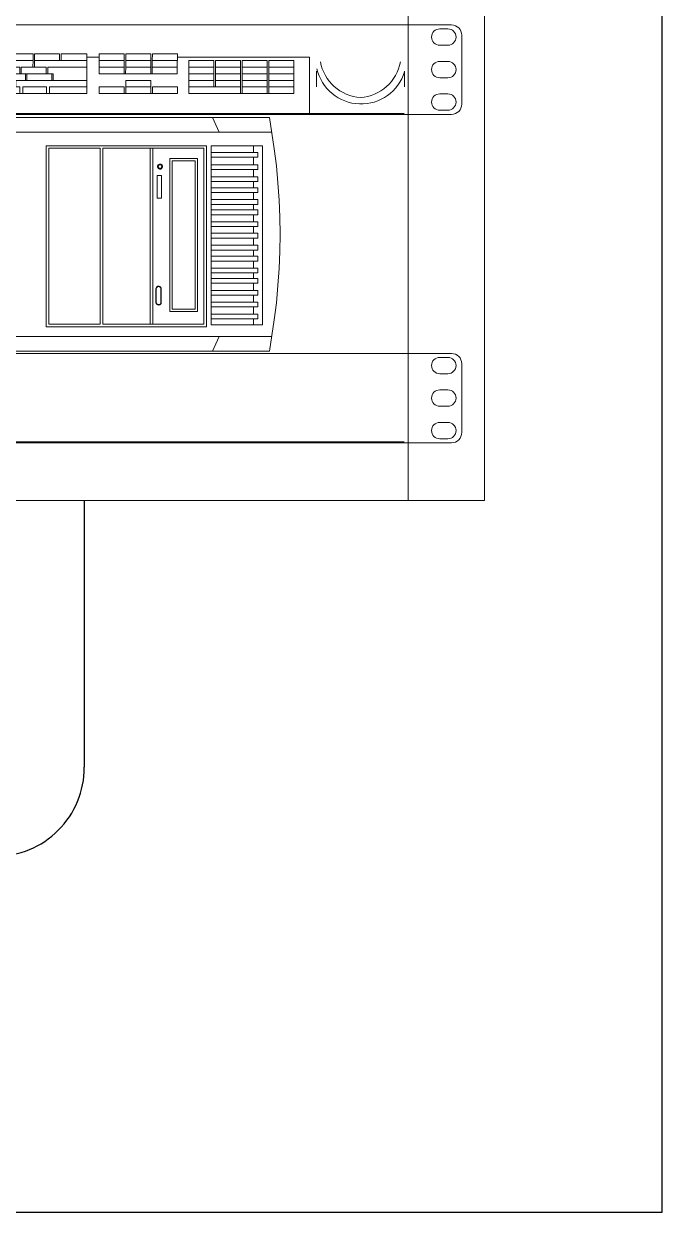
# Model space of a CAD drawing. Header units: millimetres. Extents: x 1256 to 2931, y 3298 to 3694.
# Drawn here: x 1563.4 to 1599.3, y 3406.2 to 3473 of the extents above; entities that cross this region are included whole.
import ezdxf

# ---------------------------------------------------------------- set-up
doc = ezdxf.new("R2010")
doc.units = ezdxf.units.MM
doc.layers.get('0').update_dxf_attribs({"color": 250, "lineweight": 5})
for name, color, linetype, lineweight in [('(C)1U - Gestion Cable', 250, 'Continuous', 5), ('Canales', 250, 'Continuous', 25), ('Pantalla Rack', 250, 'Continuous', 5), ('Rack 1 - 2', 250, 'Continuous', 5), ('Servers', 250, 'Continuous', 5)]:
    doc.layers.add(name, color=color, linetype=linetype, lineweight=lineweight)

# ---------------------------------------------------------------- blocks, each defined once
blk = doc.blocks.new('TECLADO FRONTAL')
at = {"color": 250}
for p, q in [((-0.2284326756355313, 0.04500000000291493), (-0.2284326756355313, 0.01499999999998636)), ((-0.210134404316932, 0.0450000000031423), (-0.2284326756355313, 0.0450000000031423)), ((-0.2101490809802726, 0.0450000000031423), (-0.2101701780318308, 0.03500000000155978)), ((-0.210134404316932, 0.0450000000031423), (-0.2101449528397552, 0.04000000000257842)), ((-0.1887901024704206, 0.04000000000212367), (-0.1887795539480521, 0.04500000000268756)), ((-0.1698622299261388, 0.04500000000336968), (-0.1887795539475974, 0.0450000000031423)), ((-0.1698622299261388, 0.04500000000291493), (-0.1698727784485072, 0.04000000000235104)), ((-0.1686540153093574, 0.04000000000257842), (-0.1686434667865342, 0.04500000000268756)), ((-0.1497261426800378, 0.0450000000031423), (-0.1686434667865342, 0.0450000000031423)), ((-0.1497261426795831, 0.0450000000031423), (-0.1497366912001326, 0.04000000000212367)), ((-0.1485179281169167, 0.04000000000235104), (-0.1485073795940934, 0.04500000000268756)), ((-0.1295900555944627, 0.04500000000336968), (-0.1485073795940934, 0.0450000000031423)), ((-0.1295900555944627, 0.0450000000031423), (-0.1296006041181954, 0.04000000000257842)), ((-0.1283818410749973, 0.04000000000235104), (-0.1283712925476266, 0.04500000000291493)), ((-0.1094539682492268, 0.04500000000291493), (-0.1283712925476266, 0.04500000000336968)), ((-0.1094539682492268, 0.0450000000031423), (-0.1094645167679573, 0.04000000000235104)), ((-0.09764781304488679, 0.04000000000257842), (-0.0976372645243373, 0.04500000000291493)), ((-0.07871994050424291, 0.0450000000031423), (-0.09763726452388255, 0.04500000000291493)), ((-0.07871994050424291, 0.04500000000291493), (-0.0787304890247924, 0.04000000000235104)), ((-0.07751172599751044, 0.04000000000235104), (-0.07750117747286822, 0.04500000000291493)), ((-0.05858385345732131, 0.04500000000336968), (-0.07750117747286822, 0.0450000000031423)), ((-0.05858385345777606, 0.04500000000291493), (-0.05859440198287302, 0.04000000000257842)), ((-0.05737563874140506, 0.04000000000235104), (-0.05736509021903657, 0.04500000000291493)), ((-0.01831167901968911, 0.0450000000031423), (-0.05736509021858183, 0.0450000000031423)), ((-0.03844776613436807, 0.04500000000291493), (-0.03845831465491756, 0.04000000000257842)), ((-0.0372395515412336, 0.04000000000212367), (-0.03722900301841037, 0.04500000000336968)), ((-0.01831167902014386, 0.04500000000291493), (-0.01832222754342183, 0.04000000000212367)), ((-0.007565317874423272, 0.04000000000257842), (-0.007554769349781054, 0.0450000000031423)), ((0.01136255480128057, 0.04500000000268756), (-0.007554769349781054, 0.04500000000268756)), ((0.01136255480082582, 0.0450000000031423), (0.01135200628027633, 0.04000000000235104)), ((0.01257076929300638, 0.04000000000212367), (0.01258131781810334, 0.04500000000268756)), ((0.03149864192369023, 0.04500000000223281), (0.01258131781855809, 0.04500000000291493)), ((0.03149864192369023, 0.04500000000291493), (0.03148809340132175, 0.04000000000257842)), ((0.03270685654229055, 0.04000000000235104), (0.03271740506602328, 0.04500000000291493)), ((0.05163472909293887, 0.04500000000200544), (0.03271740506602328, 0.04500000000223281)), ((0.05163472909293887, 0.04500000000268756), (0.05162418057011564, 0.04000000000257842)), ((0.05284294368561859, 0.04000000000257842), (0.05285349221026081, 0.04500000000291493)), ((0.07226178219048052, 0.04500000000223281), (0.05285349221026081, 0.04500000000223281)), ((0.07226178219048052, 0.04500000000223281), (0.07226178218775203, 0.01499999999998636)), ((0.08154163390167923, 0.04500000000223281), (0.08154163390031499, 0.03000000000076852)), ((0.1003852559540519, 0.04500000000223281), (0.08154163390167923, 0.04500000000223281)), ((0.1003852559540519, 0.04500000000291493), (0.1003747074307739, 0.04000000000257842)), ((0.1015934707018005, 0.04000000000212367), (0.10160401922235, 0.0450000000031423)), ((0.1205213431610446, 0.04500000000223281), (0.10160401922235, 0.04500000000200544)), ((0.1205213431610446, 0.04500000000268756), (0.1205107946382213, 0.04000000000257842)), ((0.1217295577928326, 0.04000000000235104), (0.1217401063156558, 0.04500000000291493)), ((0.1406574303516663, 0.04500000000246018), (0.121740106315201, 0.04500000000223281)), ((0.1406574303521211, 0.04500000000291493), (0.1406468818292979, 0.04000000000235104)), ((-0.2405472863799787, 0.04250000000263299), (-0.2405472863799787, -1.13686837721616e-13)), ((-0.2405472863799787, 0.0424999999955844), (-0.2284326756355313, 0.04249999999626652)), ((-0.2101449528397552, 0.04000000000235104), (-0.2284326756355313, 0.04000000000257842)), ((-0.2101543552432759, 0.04249999999626652), (-0.1887848282092364, 0.0424999999964939)), ((-0.2089514147285172, 0.03500000000155978), (-0.2089408662079677, 0.04000000000257842)), ((-0.1900235421733214, 0.04000000000257842), (-0.2089408662079677, 0.04000000000235104)), ((-0.1900235421733214, 0.04000000000257842), (-0.1900340906925067, 0.03500000000155978)), ((-0.1888153276624962, 0.03500000000155978), (-0.1888047791373992, 0.04000000000235104)), ((-0.1698727784485072, 0.04000000000257842), (-0.1888047791373992, 0.04000000000257842)), ((-0.1698874551377685, 0.04000000000235104), (-0.1698980036628654, 0.03500000000155978)), ((-0.168679240411393, 0.03500000000155978), (-0.1686686918885698, 0.04000000000257842)), ((-0.1497366912005873, 0.04000000000212367), (-0.1686686918885698, 0.04000000000257842)), ((-0.1497513679453277, 0.04000000000257842), (-0.1497619164708794, 0.03500000000155978)), ((-0.1485431532239545, 0.03500000000155978), (-0.148532604701586, 0.04000000000235104)), ((-0.1296006041181954, 0.04000000000235104), (-0.148532604701586, 0.04000000000257842)), ((-0.1296152806914961, 0.04000000000235104), (-0.1296258292143193, 0.03500000000155978)), ((-0.128407065980582, 0.03500000000155978), (-0.1283965174604873, 0.04000000000235104)), ((-0.1094645167679573, 0.04000000000280579), (-0.1283965174604873, 0.04000000000235104)), ((-0.1094791935659032, 0.04000000000235104), (-0.1094897420910002, 0.03500000000155978)), ((-0.1094592425085921, 0.04249999999899501), (-0.09764253878461204, 0.04249999999944976)), ((-0.1082709788727243, 0.03500000000178716), (-0.1082604303489916, 0.04000000000257842)), ((-0.08934310631480002, 0.04000000000257842), (-0.1082604303489916, 0.04000000000280579)), ((-0.08934310631525477, 0.04000000000257842), (-0.08935365483762325, 0.03500000000155978)), ((-0.08813489160525023, 0.03500000000155978), (-0.08812434308515549, 0.04000000000212367)), ((-0.06920701921148975, 0.04000000000280579), (-0.08812434308515549, 0.04000000000303316)), ((-0.06920701921148975, 0.04000000000257842), (-0.06921756773795096, 0.03500000000133241)), ((-0.06799880447238138, 0.03500000000155978), (-0.0679882559500129, 0.04000000000212367)), ((-0.04907093194537993, 0.04000000000257842), (-0.06798825595046765, 0.04000000000280579)), ((-0.04907093194537993, 0.04000000000212367), (-0.04908148046820315, 0.03500000000178716)), ((-0.04786271734269576, 0.03500000000155978), (-0.04785216881850829, 0.04000000000235104)), ((-0.02893484469700525, 0.04000000000303316), (-0.04785216881896304, 0.04000000000280579)), ((-0.02893484469745999, 0.04000000000212367), (-0.02894539321800949, 0.03500000000155978)), ((-0.02772663017253763, 0.03500000000155978), (-0.02771608164744066, 0.04000000000257842)), ((-0.008798757572776594, 0.04000000000280579), (-0.02771608164744066, 0.04000000000280579)), ((-0.0183169532813281, 0.04250000000149612), (-0.007560043611874789, 0.04250000000172349)), ((-0.008798757572776594, 0.04000000000257842), (-0.00880930609605457, 0.03500000000155978)), ((-0.007590542996013028, 0.03500000000178716), (-0.007579994470916063, 0.04000000000235104)), ((0.01135200628027633, 0.04000000000303316), (-0.007579994470916063, 0.04000000000303316)), ((0.01133732956873246, 0.04000000000235104), (0.01132678104409024, 0.03500000000155978)), ((0.01254554425827337, 0.03500000000155978), (0.01255609278109659, 0.04000000000235104)), ((0.0314880934017765, 0.04000000000303316), (0.01255609278109659, 0.04000000000303316)), ((0.03147341686167238, 0.04000000000212367), (0.03146286834157763, 0.03500000000133241)), ((0.03268163137795455, 0.03500000000155978), (0.03269217990305151, 0.04000000000257842)), ((0.07226178219048052, 0.04000000000257842), (0.03269217990350626, 0.04000000000326054)), ((0.07226178219048052, 0.04250000000354248), (0.08154163390167923, 0.04250000000354248)), ((0.1003747074312287, 0.04000000000257842), (0.08154163390122449, 0.04000000000257842)), ((0.1003600307833494, 0.04000000000257842), (0.100349482257343, 0.03500000000155978)), ((0.1015682455715705, 0.03500000000155978), (0.1015787940916653, 0.04000000000257842)), ((0.1205107946377666, 0.04000000000257842), (0.10157879409212, 0.04000000000257842)), ((0.1204961180208102, 0.04000000000235104), (0.1204855694975322, 0.03500000000155978)), ((0.1217043326157636, 0.03500000000155978), (0.1217148811417701, 0.04000000000212367)), ((0.1406322052268933, 0.04000000000280579), (0.1217148811413153, 0.04000000000257842)), ((0.1406322052273481, 0.04000000000235104), (0.1406216567045249, 0.03500000000155978)), ((0.1406521560909368, 0.04250000000354248), (0.2405472863799787, 0.04250000000263299)), ((0.1493759760548983, 0.04000000000303316), (0.1493759760548983, 0.01499999999998636)), ((0.1683299031972183, 0.04000000000257842), (0.149375976055353, 0.04000000000257842)), ((0.1683299031972183, 0.04000000000280579), (0.1682877091091086, 0.02000000000032287)), ((0.1695064722787265, 0.02000000000055024), (0.1695486663682004, 0.04000000000303316)), ((0.1884251545641291, 0.04000000000257842), (0.1695486663682004, 0.04000000000257842)), ((0.1884251545641291, 0.04000000000280579), (0.1884251545636744, 0.01499999999998636)), ((0.1896439123095206, 0.04000000000303316), (0.1896439123095206, 0.01499999999998636)), ((0.208561152127686, 0.04000000000235104), (0.1896439123095206, 0.04000000000257842)), ((0.208561152127686, 0.04000000000257842), (0.2085611521254123, 0.01499999999998636)), ((0.2097808856594838, 0.04000000000257842), (0.2097808856594838, 0.01499999999998636)), ((0.2287170676752339, 0.04000000000235104), (0.2097808856594838, 0.04000000000235104)), ((0.228695970626859, 0.04000000000235104), (0.228695970626859, 0.01499999999998636)), ((0.2405472863804334, 0.04250000000240561), (0.2405472863804334, -1.13686837721616e-13)), ((-0.2001021343669436, 0.03500000000155978), (-0.2284326756355313, 0.03500000000155978)), ((-0.1957304542913789, 0.03000000000054115), (-0.2284326756355313, 0.03000000000076852)), ((-0.2001021343669436, 0.03500000000133241), (-0.2001126828893121, 0.03000000000076852)), ((-0.1988939197196942, 0.03000000000076852), (-0.1988833711968709, 0.03500000000155978)), ((-0.1799660472449887, 0.03500000000133241), (-0.1988833711964162, 0.03500000000155978)), ((-0.1957304542909242, 0.03000000000054115), (-0.1957410028132927, 0.02499999999997726)), ((-0.1945222396350346, 0.02500000000020464), (-0.1945116911131208, 0.03000000000031378)), ((-0.1755943670980287, 0.03000000000076852), (-0.1945116911131208, 0.0300000000009959)), ((-0.1799660472445339, 0.03500000000133241), (-0.1799765957705404, 0.03000000000076852)), ((-0.1787578325763661, 0.03000000000076852), (-0.1787472840512692, 0.03500000000133241)), ((-0.1598299600166229, 0.03500000000110504), (-0.1787472840508144, 0.03500000000133241)), ((-0.1755943670980287, 0.03000000000054115), (-0.1756049156208519, 0.02500000000020464)), ((-0.1743861524139447, 0.02500000000020464), (-0.1743756038933952, 0.03000000000031378)), ((-0.1554582799647051, 0.03000000000076852), (-0.1743756038933952, 0.0300000000009959)), ((-0.1598299600161681, 0.03500000000178716), (-0.1598405085399008, 0.03000000000076852)), ((-0.1586217453393601, 0.03000000000076852), (-0.1586111968169917, 0.03500000000178716)), ((-0.1396938729255908, 0.03500000000133241), (-0.1586111968174464, 0.03500000000110504)), ((-0.1554582799647051, 0.03000000000054115), (-0.1554688284893473, 0.02500000000020464)), ((-0.154250065221504, 0.02500000000020464), (-0.1542395167009545, 0.03000000000076852)), ((-0.1353221928036419, 0.03000000000076852), (-0.1542395167009545, 0.03000000000076852)), ((-0.139693872925136, 0.03500000000155978), (-0.1397044214529615, 0.03000000000076852)), ((-0.1384856580996257, 0.03000000000076852), (-0.1384751095790762, 0.03500000000155978)), ((-0.119557785684492, 0.03500000000087766), (-0.1384751095790762, 0.03500000000133241)), ((-0.1353221928036419, 0.03000000000054115), (-0.1353327413296483, 0.02500000000020464)), ((-0.1341139781304719, 0.02500000000020464), (-0.1341034296067392, 0.03000000000031378)), ((-0.1151861056089274, 0.0300000000000864), (-0.1341034296071939, 0.03000000000054115)), ((-0.119557785684492, 0.03500000000155978), (-0.119568334209589, 0.03000000000076852)), ((-0.118349571025874, 0.03000000000054115), (-0.118339022500777, 0.03500000000155978)), ((-0.07928561125959277, 0.03500000000133241), (-0.118339022500777, 0.03500000000110504)), ((-0.1151861056084726, 0.03000000000076852), (-0.1151966541344791, 0.02500000000020464)), ((-0.1139778908489006, 0.02500000000020464), (-0.1139673423283512, 0.03000000000054115)), ((-0.07491393123405032, 0.03000000000031378), (-0.1139673423283512, 0.03000000000054115)), ((-0.09942169843702686, 0.03500000000155978), (-0.09943224696030484, 0.03000000000076852)), ((-0.09821348379387018, 0.03000000000054115), (-0.0982029352715017, 0.03500000000155978)), ((-0.09505001837555938, 0.03000000000054115), (-0.09506056689974685, 0.02500000000020464)), ((-0.09384180366055261, 0.02500000000020464), (-0.09383125514045787, 0.03000000000076852)), ((-0.07928561125959277, 0.03500000000155978), (-0.079296159782416, 0.03000000000076852)), ((-0.07807739655140722, 0.03000000000054115), (-0.07806684803085773, 0.03500000000155978)), ((-0.05914952412808816, 0.03500000000133241), (-0.07806684803131247, 0.03500000000133241)), ((-0.07491393123359558, 0.03000000000054115), (-0.07492447975869254, 0.02500000000020464)), ((-0.07370571659771485, 0.02499999999997726), (-0.07369516807216314, 0.03000000000076852)), ((-0.05477784404115482, 0.03000000000054115), (-0.07369516807216314, 0.03000000000076852)), ((-0.05914952412808816, 0.03500000000155978), (-0.05916007265363987, 0.03000000000076852)), ((-0.05794130941580988, 0.03000000000054115), (-0.05793076089298665, 0.03500000000155978)), ((-0.03901343686925429, 0.03500000000133241), (-0.05793076089253191, 0.03500000000133241)), ((-0.05477784404115482, 0.03000000000076852), (-0.05478839256625179, 0.02500000000020464)), ((-0.05356962940209087, 0.02499999999997726), (-0.05355908087608441, 0.03000000000054115)), ((-0.03464175679505388, 0.0300000000000864), (-0.05355908087608441, 0.03000000000054115)), ((-0.03901343686879954, 0.03500000000155978), (-0.03902398539116803, 0.03000000000054115)), ((-0.03780522226975336, 0.03000000000054115), (-0.03779467374556589, 0.03500000000178716)), ((-0.01887734969272969, 0.03500000000133241), (-0.03779467374556589, 0.03500000000110504)), ((-0.03464175679459913, 0.03000000000076852), (-0.03465230531696761, 0.02500000000020464)), ((-0.03343354216690386, 0.02500000000020464), (-0.03342299364362589, 0.03000000000076852)), ((-0.01450566963035271, 0.02999999999963165), (-0.03342299364408063, 0.0300000000000864)), ((-0.01887734969272969, 0.03500000000155978), (-0.01888789821555292, 0.03000000000054115)), ((-0.01766913499045586, 0.03000000000054115), (-0.01765858646990637, 0.03500000000178716)), ((0.001258737501075302, 0.03500000000087766), (-0.01765858646990637, 0.03500000000065029)), ((-0.01450566962989797, 0.03000000000054115), (-0.01451621815317594, 0.02500000000020464)), ((-0.01329745497992008, 0.02500000000020464), (-0.01328690645709685, 0.03000000000054115)), ((0.04561212707790219, 0.03000000000054115), (-0.01328690645755159, 0.02999999999963165)), ((0.001258737501530049, 0.03500000000133241), (0.001248188979161569, 0.03000000000054115)), ((0.002466952138775014, 0.03000000000054115), (0.002477500661143495, 0.03500000000133241)), ((0.02139482462303022, 0.03500000000087766), (0.002477500660688747, 0.03500000000087766)), ((0.005630417613474492, 0.03000000000054115), (0.005619869092925001, 0.02499999999997726)), ((0.00683863215567726, 0.02500000000020464), (0.006849180681228972, 0.03000000000054115)), ((0.02139482462303022, 0.03500000000155978), (0.02138427609747851, 0.03000000000054115)), ((0.02260303921980267, 0.03000000000076852), (0.02261358774671862, 0.03500000000155978)), ((0.04153091186685742, 0.03500000000110504), (0.02261358774626387, 0.03500000000065029)), ((0.02576650470859931, 0.03000000000031378), (0.0257559561839571, 0.02499999999997726)), ((0.02683785543581507, 0.03000000000054115), (0.0268273069125371, 0.02500000000020464)), ((0.04153091186685742, 0.03500000000155978), (0.04152036334403419, 0.03000000000076852)), ((0.0426022626077156, 0.03500000000155978), (0.04259171408762086, 0.03000000000076852)), ((0.07226178219002577, 0.03500000000155978), (0.0426022626077156, 0.03500000000110504)), ((0.04561212707790219, 0.03000000000054115), (0.04560157855325997, 0.02500000000043201)), ((0.04561212707790219, 0.03000000000054115), (0.04671901199367312, 0.03000000000076852)), ((0.04671901199367312, 0.03000000000031378), (0.04671041802180298, 0.02500000000088676)), ((0.100349482257343, 0.03500000000133241), (0.08154163390076974, 0.03500000000155978)), ((0.1406111081862491, 0.0300000000009959), (0.08154163390031499, 0.03000000000076852)), ((0.1003494823410165, 0.03500000000178716), (0.1003389338181933, 0.03000000000076852)), ((0.1015576969909944, 0.03000000000054115), (0.1015682455133629, 0.03500000000155978)), ((0.1204855694975322, 0.03500000000155978), (0.1015682455720253, 0.03500000000133241)), ((0.1204855695052629, 0.03500000000155978), (0.1204750209819849, 0.03000000000054115)), ((0.1216937840556511, 0.03000000000076852), (0.1217043325834766, 0.03500000000155978)), ((0.1406216567090723, 0.03500000000155978), (0.1217043326153089, 0.03500000000133241)), ((0.1406216567086176, 0.03500000000155978), (0.1406111081862491, 0.03000000000076852)), ((0.1683193546753046, 0.03500000000133241), (0.149375976055353, 0.03500000000133241)), ((0.1683088061529361, 0.03000000000054115), (0.1493759760548983, 0.03000000000076852)), ((0.1884251545636744, 0.0300000000009959), (0.1695275693230087, 0.03000000000054115)), ((0.1884251545641291, 0.03500000000155978), (0.1695381178458319, 0.03500000000133241)), ((0.2085611521272313, 0.03500000000155978), (0.1896439123095206, 0.03500000000155978)), ((0.2085611521267765, 0.03000000000076852), (0.1896439123095206, 0.03000000000076852)), ((0.2287170676752339, 0.03500000000155978), (0.2097808856594838, 0.03500000000155978)), ((0.2287170676752339, 0.03000000000076852), (0.2097808856594838, 0.03000000000076852)), ((-0.228446198163283, 0.0200000000000955), (-0.1999824921738309, 0.02000000000032287)), ((-0.2284356496404598, 0.02500000000043201), (-0.184083268121185, 0.02500000000043201)), ((-0.184083268121185, 0.02500000000043201), (-0.2284356496918463, 0.02500000000020464)), ((-0.2284326756355313, 0.02000000000032287), (-0.1999824921738309, 0.02000000000032287)), ((-0.1999824921738309, 0.02000000000032287), (-0.1999824921738309, 0.01499999999998636)), ((-0.1977914934830096, 0.0200000000000955), (-0.179775074609779, 0.0200000000000955)), ((-0.1977914934830096, 0.0200000000000955), (-0.1977914934825549, 0.01499999999998636)), ((-0.1977914934830096, 0.02000000000055024), (-0.179775074609779, 0.02000000000055024)), ((-0.184083268121185, 0.02500000000043201), (-0.1840938166435535, 0.02000000000055024)), ((-0.1828750535230483, 0.02000000000032287), (-0.1828645049984061, 0.02500000000043201)), ((-0.1828645049984061, 0.02500000000065938), (-0.1639471809191946, 0.02500000000065938)), ((-0.1639471809191946, 0.02500000000043201), (-0.1828645049984061, 0.02500000000043201)), ((-0.179775074609779, 0.02000000000032287), (-0.179775074609779, 0.01499999999998636)), ((-0.1775730959009252, 0.01999999999964075), (-0.1491177519726534, 0.01999999999986812)), ((-0.1775730959009252, 0.0200000000000955), (-0.1775730959009252, 0.01499999999998636)), ((-0.1775730959009252, 0.02000000000032287), (-0.1491177519726534, 0.0200000000000955)), ((-0.1639471809187398, 0.02500000000043201), (-0.1639577294401988, 0.02000000000032287)), ((-0.1627389662605765, 0.02000000000032287), (-0.162728417740027, 0.02500000000043201)), ((-0.162728417740027, 0.02500000000065938), (-0.1438110937190231, 0.02500000000111413)), ((-0.1438110937190231, 0.02500000000065938), (-0.162728417740027, 0.02500000000043201)), ((-0.1491177519726534, 0.0200000000000955), (-0.1491177519726534, 0.01499999999998636)), ((-0.147898994221805, 0.01999999999986812), (-0.008165769025026748, 0.01999999999986812)), ((-0.1478989942222597, 0.0200000000000955), (-0.1478989942222597, 0.01499999999998636)), ((-0.147898994221805, 0.0200000000000955), (-0.008165769025481495, 0.01999999999986812)), ((-0.1438110937194779, 0.02500000000043201), (-0.1438216422400274, 0.02000000000032287)), ((-0.1426028791690896, 0.02000000000055024), (-0.1425923306435379, 0.02500000000043201)), ((-0.1425923306430832, 0.02500000000088676), (-0.1236750066125296, 0.02500000000088676)), ((-0.1236750066125296, 0.02500000000088676), (-0.1425923306430832, 0.02500000000088676)), ((-0.1236750066125296, 0.02500000000043201), (-0.1236855551376266, 0.02000000000032287)), ((-0.1224667918952491, 0.02000000000055024), (-0.1224562433742449, 0.02500000000043201)), ((-0.1224562433737901, 0.02500000000088676), (-0.08340283215761701, 0.02500000000088676)), ((-0.08340283215761701, 0.0250000000013415), (-0.1224562433737901, 0.02500000000111413)), ((-0.1035389193846186, 0.02500000000065938), (-0.103549467906987, 0.0200000000000955)), ((-0.1023307047546496, 0.02000000000032287), (-0.1023201562313716, 0.02500000000043201)), ((-0.08340283215807176, 0.02500000000065938), (-0.08341338067862125, 0.02000000000055024)), ((-0.08219461754902113, 0.02000000000032287), (-0.08218406902665265, 0.02500000000065938)), ((-0.08218406902665265, 0.02500000000065938), (-0.06326674506249219, 0.02500000000043201)), ((-0.06326674506249219, 0.02500000000111413), (-0.08218406902665265, 0.02500000000111413)), ((-0.06326674506249219, 0.02500000000043201), (-0.06327729358713441, 0.0200000000000955)), ((-0.06205853041024056, 0.02000000000032287), (-0.0620479818851436, 0.02500000000065938)), ((-0.0620479818851436, 0.02500000000043201), (-0.04313065784094761, 0.02500000000065938)), ((-0.04313065784094761, 0.02500000000111413), (-0.0620479818851436, 0.02500000000111413)), ((-0.04313065784094761, 0.02500000000020464), (-0.04314120636377083, 0.02000000000032287)), ((-0.04192244328464767, 0.02000000000032287), (-0.04191189475682222, 0.02500000000043201)), ((-0.04191189475727697, 0.02500000000020464), (-0.02299457064168564, 0.02500000000088676)), ((-0.02299457064168564, 0.02500000000088676), (-0.04191189475727697, 0.02500000000111413)), ((-0.02299457064214039, 0.02500000000043201), (-0.02300511916496362, 0.02000000000055024)), ((-0.02178635598670553, 0.02000000000032287), (-0.0217758074638823, 0.02500000000043201)), ((-0.0217758074638823, 0.02500000000065938), (-0.00285848350017659, 0.02500000000043201)), ((-0.00285848350017659, 0.02500000000065938), (-0.0217758074638823, 0.02500000000088676)), ((-0.008165769025026748, 0.0200000000000955), (-0.008165769025026748, 0.01499999999998636)), ((-0.006947011274178294, 0.01999999999964075), (0.02150833265045549, 0.01999999999986812)), ((-0.006947011274178294, 0.01999999999986812), (-0.006947011274178294, 0.01499999999998636)), ((-0.006947011274178294, 0.0200000000000955), (0.02150833265045549, 0.0200000000000955)), ((-0.002858483500631337, 0.02500000000065938), (-0.002869032025273555, 0.02000000000032287)), ((-0.001650268822004364, 0.02000000000055024), (-0.001639720298726388, 0.02500000000020464)), ((-0.001639720298726388, 0.02500000000020464), (0.01727760367498377, 0.02500000000043201)), ((0.01727760367498377, 0.02500000000065938), (-0.001639720298726388, 0.02500000000065938)), ((0.01727760367498377, 0.02500000000043201), (0.0172670551498868, 0.0200000000000955)), ((0.01848581832859963, 0.02000000000032287), (0.01849636685415135, 0.02500000000065938)), ((0.01849636685460609, 0.02500000000043201), (0.07226178218911627, 0.02500000000043201)), ((0.07226178218911627, 0.02500000000020464), (0.01849636685415135, 0.02500000000065938)), ((0.02150833265045549, 0.0200000000000955), (0.02150833265045549, 0.01499999999998636)), ((0.02370447971611611, 0.01999999999986812), (0.04172089859025618, 0.01999999999964075)), ((0.02370447971657086, 0.02000000000032287), (0.02370447971702561, 0.01499999999998636)), ((0.02370447971611611, 0.01999999999986812), (0.04172089859025618, 0.01999999999986812)), ((0.04172089859025618, 0.0200000000000955), (0.04172089859025618, 0.01499999999998636)), ((0.04392287730320277, 0.01999999999964075), (0.07226178218775203, 0.01999999999964075)), ((0.04392287730320277, 0.0200000000000955), (0.04392287730365751, 0.01499999999998636)), ((0.04392287730320277, 0.01999999999986812), (0.07226178218866153, 0.02000000000032287)), ((0.0815416338994055, 0.01999999999964075), (0.1004552306028472, 0.01999999999964075)), ((0.0815416338994055, 0.01999999999964075), (0.08154163389895075, 0.01499999999998636)), ((0.0815416338994055, 0.02000000000032287), (0.1004552306028472, 0.02000000000032287)), ((0.1004552306028472, 0.02000000000032287), (0.1004552306028472, 0.01499999999998636)), ((0.1016774603210706, 0.01999999999964075), (0.120592824843925, 0.01999999999964075)), ((0.1016774603210706, 0.0200000000000955), (0.1016774603210706, 0.01499999999998636)), ((0.1016774603210706, 0.02000000000055024), (0.120592824843925, 0.02000000000055024)), ((0.1016796522342247, 0.02000000000032287), (0.1016902007588669, 0.02500000000020464)), ((0.1016902007588669, 0.02500000000065938), (0.1206075248176148, 0.02500000000020464)), ((0.1206075248176148, 0.02500000000020464), (0.1016902007588669, 0.02499999999997726)), ((0.120592824843925, 0.02000000000032287), (0.120592824843925, 0.01499999999998636)), ((0.1206075248176148, 0.02500000000043201), (0.1205969762947916, 0.02000000000032287)), ((0.1218143800313101, 0.01999999999986812), (0.1407346340126878, 0.01999999999986812)), ((0.1218143800313101, 0.02000000000055024), (0.1218143800313101, 0.01499999999998636)), ((0.1218143800313101, 0.02000000000032287), (0.1407346340131426, 0.02000000000055024)), ((0.1407346340131426, 0.0200000000000955), (0.1407346340131426, 0.01499999999998636)), ((0.1493759760548983, 0.02500000000065938), (0.1682982576314771, 0.02500000000065938)), ((0.1493759760548983, 0.0200000000000955), (0.1884251545636744, 0.01999999999986812)), ((0.149375976055353, 0.02000000000055024), (0.1884251545636744, 0.02000000000032287)), ((0.169517020801095, 0.02500000000065938), (0.1884251545636744, 0.02500000000043201)), ((0.1884251545641291, 0.02500000000043201), (0.169517020801095, 0.02500000000020464)), ((0.1896439123095206, 0.02500000000065938), (0.2085611521263218, 0.02500000000065938)), ((0.2085611521263218, 0.02500000000065938), (0.1896439123095206, 0.02500000000020464)), ((0.1896439123095206, 0.01999999999986812), (0.208561152125867, 0.01999999999964075)), ((0.1896439123095206, 0.02000000000032287), (0.208561152125867, 0.02000000000055024)), ((0.2097808856594838, 0.02500000000065938), (0.2287065191510465, 0.02500000000043201)), ((0.2287065191510465, 0.02500000000043201), (0.2097808856594838, 0.02500000000065938)), ((0.2097808856590291, 0.01999999999964075), (0.228695970626859, 0.0200000000000955)), ((0.2097808856594838, 0.02000000000055024), (0.228695970626859, 0.02000000000032287)), ((-0.2284326756355313, 0.01500000000021373), (0.07226178218775203, 0.01499999999975898)), ((0.08154163389895075, 0.01499999999975898), (0.1407346340131426, 0.01499999999953161)), ((0.1493759760548983, 0.01499999999998636), (0.228695970626859, 0.01499999999998636)), ((-0.2405472863799787, 1.13686837721616e-13), (0.2405472863799787, -1.13686837721616e-13))]:
    blk.add_line(p, q, dxfattribs=at)
blk = doc.blocks.new('MOUSE FRONTAL')
at = {"color": 250}
for p, q in [((-0.03328851932360521, 0.0200369237555833), (-0.03326647583457998, 0.03197690712670465)), ((0.03326722236511159, 0.03186602893026702), (0.03328852099389223, 0.02003600770296998)), ((-0.01328855340784685, -1.13686837721616e-13), (0.01328855340784685, 1.13686837721616e-13))]:
    blk.add_line(p, q, dxfattribs=at)
for centre, radius, start, end in [((0.001918905526281378, 0.04488018292147444), 0.03283744074352802, 190.3137316455532, 266.5671162436823), ((-0.002109656045149677, 0.04488018292147444), 0.03283744074352802, 273.4328837563177, 349.6862683544468), ((0.0004162206589626294, 0.04151055154159167), 0.03437684281721488, 192.9176166643955, 342.8701031524857)]:
    blk.add_arc(centre, radius, start, end, dxfattribs=at)

msp = doc.modelspace()

# ---------------------------------------------------------------- linework, layer by layer
at = {"layer": '(C)1U - Gestion Cable'}
for points in [[(1536.167009572325, 3472.951905873459), (1587.468979126556, 3472.951905873459)], [(1587.468979126556, 3467.930754647221), (1536.167009572325, 3467.930754647221)], [(1536.167009572325, 3454.493964994077), (1587.468979126556, 3454.493964994077)], [(1587.468979126556, 3449.472813767839), (1536.167009572325, 3449.472813767839)]]:
    msp.add_lwpolyline(points, dxfattribs=at)
for points in [[(1587.262158252249, 3471.814391064769), (1586.802556309344, 3471.814391064769, -0.4142135623730867), (1586.342954366438, 3472.273993007674), (1586.342954366438, 3472.273993007674, -0.414213562373095), (1586.802556309344, 3472.733594950579), (1587.262158252249, 3472.733594950579, -0.4142135623730992), (1587.721760195154, 3472.273993007674), (1587.721760195154, 3472.273993007674, -0.4142135623730909)], [(1587.262158252249, 3469.987473341721), (1586.802556309344, 3469.987473341721, -0.4142135623730867), (1586.342954366438, 3470.447075284626), (1586.342954366438, 3470.447075284626, -0.414213562373095), (1586.802556309344, 3470.906677227531), (1587.262158252249, 3470.906677227531, -0.4142135623730992), (1587.721760195154, 3470.447075284626), (1587.721760195154, 3470.447075284626, -0.4142135623730909)], [(1587.262158252249, 3468.160555618674), (1586.802556309344, 3468.160555618674, -0.4142135623730867), (1586.342954366438, 3468.620157561579), (1586.342954366438, 3468.620157561579, -0.414213562373095), (1586.802556309344, 3469.079759504484), (1587.262158252249, 3469.079759504484, -0.4142135623730992), (1587.721760195154, 3468.620157561579), (1587.721760195154, 3468.620157561579, -0.4142135623730909)], [(1587.262158252249, 3453.356450185387), (1586.802556309344, 3453.356450185387, -0.4142135623730867), (1586.342954366438, 3453.816052128292), (1586.342954366438, 3453.816052128292, -0.414213562373095), (1586.802556309344, 3454.275654071197), (1587.262158252249, 3454.275654071197, -0.4142135623730992), (1587.721760195154, 3453.816052128292), (1587.721760195154, 3453.816052128292, -0.4142135623730909)], [(1587.262158252249, 3451.529532462339), (1586.802556309344, 3451.529532462339, -0.4142135623730867), (1586.342954366438, 3451.989134405244), (1586.342954366438, 3451.989134405244, -0.414213562373095), (1586.802556309344, 3452.448736348149), (1587.262158252249, 3452.448736348149, -0.4142135623730992), (1587.721760195154, 3451.989134405244), (1587.721760195154, 3451.989134405244, -0.4142135623730909)], [(1587.262158252249, 3449.702614739292), (1586.802556309344, 3449.702614739292, -0.4142135623730867), (1586.342954366438, 3450.162216682197), (1586.342954366438, 3450.162216682197, -0.414213562373095), (1586.802556309344, 3450.621818625102), (1587.262158252249, 3450.621818625102, -0.4142135623730992), (1587.721760195154, 3450.162216682197), (1587.721760195154, 3450.162216682197, -0.4142135623730909)]]:
    msp.add_lwpolyline(points, format="xyb", close=True, dxfattribs=at)
for points in [[(1587.468979126556, 3472.951905873459, -0.4142135623732109), (1588.043481555187, 3472.377403444827), (1588.043481555187, 3468.505257075853, -0.4142135623730955), (1587.468979126556, 3467.930754647221)], [(1587.468979126556, 3454.493964994077, -0.4142135623732109), (1588.043481555187, 3453.919462565445), (1588.043481555187, 3450.047316196471, -0.4142135623730955), (1587.468979126556, 3449.472813767839)]]:
    msp.add_lwpolyline(points, format="xyb", dxfattribs=at)
for p, q in [((1585.032394349441, 3446.239274209927), (1585.032394349441, 3516.239274209927)), ((1561.592507143694, 3467.982815089309), (1584.806907143694, 3467.982815089309)), ((1561.592507143694, 3449.524874209927), (1584.806907143694, 3449.524874209927))]:
    msp.add_line(p, q)
at = {"layer": 'Canales'}
for p, q in [((1599.317994349441, 3406.239274209928), (1599.317994349441, 3535.239274209928)), ((1566.817994349441, 3446.239274209927), (1566.817994349441, 3436.239274209927)), ((1566.817994349441, 3436.239274209927), (1566.817994349441, 3431.239274209927)), ((1489.317994349441, 3406.239274209928), (1599.317994349441, 3406.239274209928))]:
    msp.add_line(p, q, dxfattribs=at)
msp.add_arc((1561.817994349441, 3431.239274209927), 5, 269.9999999999997, 0, dxfattribs=at)
at = {"layer": 'Rack 1 - 2'}
for p, q in [((1589.317994349441, 3446.239274209927), (1589.317994349441, 3516.239274209927)), ((1556.817994349441, 3446.239274209927), (1566.817994349441, 3446.239274209927)), ((1566.817994349441, 3446.239274209927), (1589.317994349441, 3446.239274209927))]:
    msp.add_line(p, q, dxfattribs=at)
at = {"layer": 'Servers'}
for p, q in [((1577.237869838464, 3467.748416998772), (1546.398118860416, 3467.748416998772)), ((1546.398118860417, 3467.748416998772), (1577.237869838464, 3467.748416998772)), ((1574.397955233082, 3466.938281970651), (1574.023675146322, 3467.748416998772)), ((1577.50076616928, 3465.986639468877), (1577.237869838465, 3467.748416998772)), ((1574.397955233081, 3466.938281970651), (1547.636974434614, 3466.938281970652)), ((1572.784819572125, 3466.938281970652), (1577.358759975127, 3466.938281970652)), ((1564.671466858845, 3455.99671473897), (1564.671466858845, 3466.16865861445)), ((1564.671466858845, 3466.16865861445), (1573.682397088898, 3466.16865861445)), ((1567.704044808057, 3466.024699804562), (1564.815425668733, 3466.024699804562)), ((1564.815425668733, 3466.024699804562), (1564.815425668733, 3456.140673548859)), ((1567.704044808057, 3466.024699804562), (1567.704044808057, 3456.140673548859)), ((1570.521102128919, 3466.024699804562), (1567.860384929213, 3466.024699804562)), ((1567.860384929213, 3456.140673548859), (1567.860384929213, 3466.024699804562)), ((1570.521102128919, 3466.024699804562), (1570.521102128919, 3456.140673548859)), ((1570.677442250075, 3466.024699804562), (1570.521102128919, 3466.024699804562)), ((1570.677442250075, 3456.140673548859), (1570.677442250075, 3466.024699804562)), ((1573.53843827901, 3466.024699804562), (1570.677442250075, 3466.024699804562)), ((1573.53843827901, 3456.140673548859), (1573.53843827901, 3466.024699804562)), ((1573.682397088898, 3466.16865861445), (1573.682397088898, 3455.99671473897)), ((1573.950692792525, 3465.795621036486), (1573.950692792525, 3466.1581470245)), ((1573.950692792525, 3466.1581470245), (1576.340707368923, 3466.1581470245)), ((1576.340707368923, 3466.1581470245), (1576.340707368923, 3465.795621036486)), ((1576.340707368923, 3466.1581470245), (1576.842767323703, 3466.1581470245)), ((1576.842767323703, 3466.1581470245), (1576.842767323703, 3456.101258555322)), ((1577.617093775301, 3465.031517959101), (1577.50076616928, 3465.986639468877)), ((1571.624485460218, 3465.456568891205), (1573.177733445317, 3465.456568891205)), ((1571.624485460218, 3456.853562374412), (1571.624485460218, 3465.456568891205)), ((1571.760038450138, 3465.321015901286), (1571.760038450138, 3456.989115364331)), ((1573.042180455398, 3465.321015901286), (1571.760038450138, 3465.321015901286)), ((1573.042180455398, 3456.989115364331), (1573.042180455398, 3465.321015901286)), ((1573.177733445317, 3465.456568891205), (1573.177733445317, 3456.853562374412)), ((1573.950692792525, 3465.526718438538), (1573.950692792525, 3465.795621036486)), ((1576.340707368923, 3465.795621036486), (1573.950692792525, 3465.795621036486)), ((1573.950692792525, 3465.526718438538), (1576.340707368923, 3465.526718438538)), ((1573.950692792525, 3465.094829016273), (1573.950692792525, 3465.526718438538)), ((1576.581696147217, 3465.795621036486), (1576.340707368923, 3465.795621036486)), ((1576.340707368923, 3465.526718438538), (1576.340707368923, 3465.094829016273)), ((1576.340707368923, 3465.526718438538), (1576.581696147217, 3465.526718438538)), ((1576.581696147217, 3465.795621036486), (1576.581696147217, 3465.526718438538)), ((1570.935675588193, 3465.032729907078), (1570.930735861638, 3464.995208958782)), ((1570.930735861638, 3464.995208958782), (1570.935675588193, 3464.957688010487)), ((1570.950158133656, 3465.067693864753), (1570.935675588193, 3465.032729907078)), ((1570.935675588193, 3464.957688010487), (1570.950158133656, 3464.922724052811)), ((1570.973196536489, 3465.097718095875), (1570.950158133656, 3465.067693864753)), ((1570.950158133656, 3464.922724052811), (1570.973196536489, 3464.892699821691)), ((1570.975550136737, 3465.022045553998), (1570.972017031951, 3464.995208958782)), ((1570.972017031951, 3464.995208958782), (1570.975550136737, 3464.968372363568)), ((1571.003220767609, 3465.120756498707), (1570.973196536489, 3465.097718095875)), ((1570.973196536489, 3464.892699821691), (1571.003220767609, 3464.869661418859)), ((1570.985908675845, 3465.047053279598), (1570.975550136737, 3465.022045553998)), ((1570.975550136737, 3464.968372363568), (1570.985908675845, 3464.943364637968)), ((1571.002386731952, 3465.068527900411), (1570.985908675845, 3465.047053279598)), ((1570.985908675845, 3464.943364637968), (1571.002386731952, 3464.921890017154)), ((1571.023861352766, 3465.085005956518), (1571.002386731952, 3465.068527900411)), ((1571.002386731952, 3464.921890017154), (1571.023861352766, 3464.905411961047)), ((1571.038184725285, 3465.13523904417), (1571.003220767609, 3465.120756498707)), ((1571.003220767609, 3464.869661418859), (1571.038184725285, 3464.855178873395)), ((1571.048869078365, 3465.095364495626), (1571.023861352766, 3465.085005956518)), ((1571.023861352766, 3464.905411961047), (1571.048869078365, 3464.895053421939)), ((1571.075705673581, 3465.140178770725), (1571.038184725285, 3465.13523904417)), ((1571.038184725285, 3464.855178873395), (1571.075705673581, 3464.85023914684)), ((1571.075705673581, 3465.098897600413), (1571.048869078365, 3465.095364495626)), ((1571.048869078365, 3464.895053421939), (1571.075705673581, 3464.891520317152)), ((1571.113226621876, 3465.13523904417), (1571.075705673581, 3465.140178770725)), ((1571.102542268795, 3465.095364495626), (1571.075705673581, 3465.098897600413)), ((1571.075705673581, 3464.891520317152), (1571.102542268795, 3464.895053421939)), ((1571.075705673581, 3464.85023914684), (1571.113226621876, 3464.855178873395)), ((1571.127549994395, 3465.085005956518), (1571.102542268795, 3465.095364495626)), ((1571.102542268795, 3464.895053421939), (1571.127549994395, 3464.905411961047)), ((1571.148190579552, 3465.120756498707), (1571.113226621876, 3465.13523904417)), ((1571.113226621876, 3464.855178873395), (1571.148190579552, 3464.869661418859)), ((1571.14902461521, 3465.068527900411), (1571.127549994395, 3465.085005956518)), ((1571.127549994395, 3464.905411961047), (1571.14902461521, 3464.921890017154)), ((1571.178214810673, 3465.097718095875), (1571.148190579552, 3465.120756498707)), ((1571.148190579552, 3464.869661418859), (1571.178214810673, 3464.892699821691)), ((1571.165502671316, 3465.047053279598), (1571.14902461521, 3465.068527900411)), ((1571.14902461521, 3464.921890017154), (1571.165502671316, 3464.943364637968)), ((1571.175861210424, 3465.022045553998), (1571.165502671316, 3465.047053279598)), ((1571.165502671316, 3464.943364637968), (1571.175861210424, 3464.968372363568)), ((1571.179394315211, 3464.995208958782), (1571.175861210424, 3465.022045553998)), ((1571.175861210424, 3464.968372363568), (1571.179394315211, 3464.995208958782)), ((1571.201253213505, 3465.067693864753), (1571.178214810673, 3465.097718095875)), ((1571.178214810673, 3464.892699821691), (1571.201253213505, 3464.922724052811)), ((1571.215735758968, 3465.032729907078), (1571.201253213505, 3465.067693864753)), ((1571.201253213505, 3464.922724052811), (1571.215735758968, 3464.957688010487)), ((1571.220675485523, 3464.995208958782), (1571.215735758968, 3465.032729907078)), ((1571.215735758968, 3464.957688010487), (1571.220675485523, 3464.995208958782)), ((1573.950692792525, 3464.825926418325), (1573.950692792525, 3465.094829016273)), ((1576.340707368923, 3465.094829016273), (1573.950692792525, 3465.094829016273)), ((1573.950692792525, 3464.825926418325), (1576.340707368923, 3464.825926418325)), ((1573.950692792525, 3464.425415743233), (1573.950692792525, 3464.825926418325)), ((1576.581696147217, 3465.094829016273), (1576.340707368923, 3465.094829016273)), ((1576.340707368923, 3464.825926418325), (1576.340707368923, 3464.425415743233)), ((1576.340707368923, 3464.825926418325), (1576.581696147217, 3464.825926418325)), ((1576.581696147217, 3465.094829016273), (1576.581696147217, 3464.825926418325)), ((1577.707658418456, 3464.073610210009), (1577.617093775301, 3465.031517959101)), ((1570.908346829941, 3464.48984508178), (1571.148917224939, 3464.48984508178)), ((1570.908346829941, 3463.21377603005), (1570.908346829941, 3464.48984508178)), ((1571.148917224939, 3464.48984508178), (1571.148917224939, 3463.21377603005)), ((1573.950692792525, 3464.156513145285), (1573.950692792525, 3464.425415743233)), ((1576.340707368923, 3464.425415743233), (1573.950692792525, 3464.425415743233)), ((1573.950692792525, 3464.156513145285), (1576.340707368923, 3464.156513145285)), ((1573.950692792525, 3463.80830038215), (1573.950692792525, 3464.156513145285)), ((1576.581696147217, 3464.425415743233), (1576.340707368923, 3464.425415743233)), ((1576.340707368923, 3464.156513145285), (1576.340707368923, 3463.80830038215)), ((1576.340707368923, 3464.156513145285), (1576.581696147217, 3464.156513145285)), ((1576.581696147217, 3464.425415743233), (1576.581696147217, 3464.156513145285)), ((1577.772394410403, 3463.113611011204), (1577.707658418456, 3464.073610210009)), ((1573.950692792525, 3463.539397784202), (1573.950692792525, 3463.80830038215)), ((1576.340707368923, 3463.80830038215), (1573.950692792525, 3463.80830038215)), ((1573.950692792525, 3463.539397784202), (1576.340707368923, 3463.539397784202)), ((1573.950692792525, 3463.138887109112), (1573.950692792525, 3463.539397784202)), ((1576.581696147217, 3463.80830038215), (1576.340707368923, 3463.80830038215)), ((1576.340707368923, 3463.539397784202), (1576.340707368923, 3463.138887109112)), ((1576.340707368923, 3463.539397784202), (1576.581696147217, 3463.539397784202)), ((1576.581696147217, 3463.80830038215), (1576.581696147217, 3463.539397784202)), ((1571.148917224939, 3463.21377603005), (1570.908346829941, 3463.21377603005)), ((1573.950692792525, 3462.869984511164), (1573.950692792525, 3463.138887109112)), ((1576.340707368923, 3463.138887109112), (1573.950692792525, 3463.138887109112)), ((1573.950692792525, 3462.869984511164), (1576.340707368923, 3462.869984511164)), ((1573.950692792525, 3462.558380286398), (1573.950692792525, 3462.869984511164)), ((1576.581696147217, 3463.138887109112), (1576.340707368923, 3463.138887109112)), ((1576.340707368923, 3462.869984511164), (1576.340707368923, 3462.558380286398)), ((1576.340707368923, 3462.869984511164), (1576.581696147217, 3462.869984511164)), ((1576.581696147217, 3463.138887109112), (1576.581696147217, 3462.869984511164)), ((1577.811254796834, 3462.152216669258), (1577.772394410403, 3463.113611011204)), ((1573.950692792525, 3462.28947768845), (1573.950692792525, 3462.558380286398)), ((1576.340707368923, 3462.558380286398), (1573.950692792525, 3462.558380286398)), ((1573.950692792525, 3462.28947768845), (1576.340707368923, 3462.28947768845)), ((1573.950692792525, 3461.888967013358), (1573.950692792525, 3462.28947768845)), ((1576.581696147217, 3462.558380286398), (1576.340707368923, 3462.558380286398)), ((1576.340707368923, 3462.28947768845), (1576.340707368923, 3461.888967013358)), ((1576.340707368923, 3462.28947768845), (1576.581696147217, 3462.28947768845)), ((1576.581696147217, 3462.558380286398), (1576.581696147217, 3462.28947768845)), ((1577.824211391536, 3461.190124502667), (1577.811254796834, 3462.152216669258)), ((1573.950692792525, 3461.62006441541), (1573.950692792525, 3461.888967013358)), ((1576.340707368923, 3461.888967013358), (1573.950692792525, 3461.888967013358)), ((1573.950692792525, 3461.62006441541), (1576.340707368923, 3461.62006441541)), ((1573.950692792525, 3461.245702696297), (1573.950692792525, 3461.62006441541)), ((1576.581696147217, 3461.888967013358), (1576.340707368923, 3461.888967013358)), ((1576.340707368923, 3461.62006441541), (1576.340707368923, 3461.245702696297)), ((1576.340707368923, 3461.62006441541), (1576.581696147217, 3461.62006441541)), ((1576.581696147217, 3461.888967013358), (1576.581696147217, 3461.62006441541)), ((1573.950692792525, 3460.976800098349), (1573.950692792525, 3461.245702696297)), ((1576.340707368923, 3461.245702696297), (1573.950692792525, 3461.245702696297)), ((1573.950692792525, 3460.976800098349), (1576.340707368923, 3460.976800098349)), ((1573.950692792525, 3460.576289423258), (1573.950692792525, 3460.976800098349)), ((1576.581696147217, 3461.245702696297), (1576.340707368923, 3461.245702696297)), ((1576.340707368923, 3460.976800098349), (1576.340707368923, 3460.576289423258)), ((1576.340707368923, 3460.976800098349), (1576.581696147217, 3460.976800098349)), ((1576.581696147217, 3461.245702696297), (1576.581696147217, 3460.976800098349)), ((1577.811254796834, 3460.228032336077), (1577.824211391536, 3461.190124502667)), ((1573.950692792525, 3460.30738682531), (1573.950692792525, 3460.576289423258)), ((1576.340707368923, 3460.576289423258), (1573.950692792525, 3460.576289423258)), ((1573.950692792525, 3460.30738682531), (1576.340707368923, 3460.30738682531)), ((1573.950692792525, 3459.959174062174), (1573.950692792525, 3460.30738682531)), ((1573.950692792525, 3459.690271464227), (1573.950692792525, 3459.959174062174)), ((1576.340707368923, 3459.959174062174), (1573.950692792525, 3459.959174062174)), ((1576.581696147217, 3460.576289423258), (1576.340707368923, 3460.576289423258)), ((1576.340707368923, 3460.30738682531), (1576.340707368923, 3459.959174062174)), ((1576.340707368923, 3460.30738682531), (1576.581696147217, 3460.30738682531)), ((1576.581696147217, 3459.959174062174), (1576.340707368923, 3459.959174062174)), ((1576.581696147217, 3460.576289423258), (1576.581696147217, 3460.30738682531)), ((1576.581696147217, 3459.959174062174), (1576.581696147217, 3459.690271464227)), ((1577.772394410403, 3459.26663799413), (1577.811254796834, 3460.228032336077)), ((1573.950692792525, 3459.690271464227), (1576.340707368923, 3459.690271464227)), ((1573.950692792525, 3459.289760789135), (1573.950692792525, 3459.690271464227)), ((1573.950692792525, 3459.020858191187), (1573.950692792525, 3459.289760789135)), ((1576.340707368923, 3459.289760789135), (1573.950692792525, 3459.289760789135)), ((1576.340707368923, 3459.690271464227), (1576.340707368923, 3459.289760789135)), ((1576.340707368923, 3459.690271464227), (1576.581696147217, 3459.690271464227)), ((1576.581696147217, 3459.289760789135), (1576.340707368923, 3459.289760789135)), ((1576.581696147217, 3459.289760789135), (1576.581696147217, 3459.020858191187)), ((1573.950692792525, 3459.020858191187), (1576.340707368923, 3459.020858191187)), ((1573.950692792525, 3458.709253966421), (1573.950692792525, 3459.020858191187)), ((1573.950692792525, 3458.440351368473), (1573.950692792525, 3458.709253966421)), ((1576.340707368923, 3458.709253966421), (1573.950692792525, 3458.709253966421)), ((1576.340707368923, 3459.020858191187), (1576.340707368923, 3458.709253966421)), ((1576.340707368923, 3459.020858191187), (1576.581696147217, 3459.020858191187)), ((1576.581696147217, 3458.709253966421), (1576.340707368923, 3458.709253966421)), ((1576.581696147217, 3458.709253966421), (1576.581696147217, 3458.440351368473)), ((1577.707658418456, 3458.306638795326), (1577.772394410403, 3459.26663799413)), ((1570.855403888123, 3458.186024738925), (1570.843769091766, 3458.1532906034)), ((1570.843769091766, 3457.337443176883), (1570.843769091766, 3458.1532906034)), ((1570.874004832961, 3458.215365784681), (1570.855403888123, 3458.186024738925)), ((1570.874877921244, 3458.176539276084), (1570.865295271179, 3458.149578789944)), ((1570.865295271179, 3458.149578789944), (1570.865295271179, 3457.341154990339)), ((1570.898646569345, 3458.239854086845), (1570.874004832961, 3458.215365784681)), ((1570.890892008843, 3458.201799825003), (1570.874877921244, 3458.176539276084)), ((1570.912106787366, 3458.2228825076), (1570.890892008843, 3458.201799825003)), ((1570.928103223971, 3458.258271405138), (1570.898646569345, 3458.239854086845)), ((1570.937466867282, 3458.238738505834), (1570.912106787366, 3458.2228825076)), ((1570.960909391729, 3458.269701517647), (1570.928103223971, 3458.258271405138)), ((1570.965710639244, 3458.248579017947), (1570.937466867282, 3458.238738505834)), ((1570.99543303644, 3458.273575800899), (1570.960909391729, 3458.269701517647)), ((1570.99543303644, 3458.251914499662), (1570.965710639244, 3458.248579017947)), ((1571.029956681151, 3458.269701517647), (1570.99543303644, 3458.273575800899)), ((1571.025155433635, 3458.248579017947), (1570.99543303644, 3458.251914499662)), ((1571.053399205597, 3458.238738505834), (1571.025155433635, 3458.248579017947)), ((1571.062762848909, 3458.258271405138), (1571.029956681151, 3458.269701517647)), ((1571.078759285513, 3458.2228825076), (1571.053399205597, 3458.238738505834)), ((1571.092219503535, 3458.239854086845), (1571.062762848909, 3458.258271405138)), ((1571.099974064037, 3458.201799825003), (1571.078759285513, 3458.2228825076)), ((1571.116861239919, 3458.215365784681), (1571.092219503535, 3458.239854086845)), ((1571.115988151637, 3458.176539276084), (1571.099974064037, 3458.201799825003)), ((1571.125570801701, 3458.149578789944), (1571.115988151637, 3458.176539276084)), ((1571.135462184757, 3458.186024738925), (1571.116861239919, 3458.215365784681)), ((1571.125570801701, 3457.341154990339), (1571.125570801701, 3458.149578789944)), ((1571.147096981113, 3458.1532906034), (1571.135462184757, 3458.186024738925)), ((1571.147096981113, 3458.1532906034), (1571.147096981113, 3457.337443176883)), ((1573.950692792525, 3458.440351368473), (1576.340707368923, 3458.440351368473)), ((1573.950692792525, 3458.039840693382), (1573.950692792525, 3458.440351368473)), ((1573.950692792525, 3457.770938095435), (1573.950692792525, 3458.039840693382)), ((1576.340707368923, 3458.039840693382), (1573.950692792525, 3458.039840693382)), ((1576.340707368923, 3458.440351368473), (1576.340707368923, 3458.039840693382)), ((1576.340707368923, 3458.440351368473), (1576.581696147217, 3458.440351368473)), ((1576.581696147217, 3458.039840693382), (1576.340707368923, 3458.039840693382)), ((1576.581696147217, 3458.039840693382), (1576.581696147217, 3457.770938095435)), ((1577.617093775301, 3457.348731046234), (1577.707658418456, 3458.306638795326)), ((1570.843769091766, 3457.337443176883), (1570.855403888123, 3457.304709041358)), ((1570.855403888123, 3457.304709041358), (1570.874004832961, 3457.275367995602)), ((1570.865295271179, 3457.341154990339), (1570.874877921244, 3457.314194504199)), ((1570.874877921244, 3457.314194504199), (1570.890892008843, 3457.288933955281)), ((1570.890892008843, 3457.288933955281), (1570.912106787366, 3457.267851272683)), ((1571.078759285513, 3457.267851272683), (1571.099974064037, 3457.288933955281)), ((1571.099974064037, 3457.288933955281), (1571.115988151637, 3457.314194504199)), ((1571.115988151637, 3457.314194504199), (1571.125570801701, 3457.341154990339)), ((1571.116861239919, 3457.275367995602), (1571.135462184757, 3457.304709041358)), ((1571.135462184757, 3457.304709041358), (1571.147096981113, 3457.337443176883)), ((1573.950692792525, 3457.770938095435), (1576.340707368923, 3457.770938095435)), ((1573.950692792525, 3457.380887002735), (1573.950692792525, 3457.770938095435)), ((1573.950692792525, 3457.111984404787), (1573.950692792525, 3457.380887002735)), ((1576.340707368923, 3457.380887002735), (1573.950692792525, 3457.380887002735)), ((1576.340707368923, 3457.770938095435), (1576.340707368923, 3457.380887002735)), ((1576.340707368923, 3457.770938095435), (1576.581696147217, 3457.770938095435)), ((1576.581696147217, 3457.380887002735), (1576.340707368923, 3457.380887002735)), ((1576.581696147217, 3457.380887002735), (1576.581696147217, 3457.111984404787)), ((1577.50076616928, 3456.393609536458), (1577.617093775301, 3457.348731046234)), ((1570.874004832961, 3457.275367995602), (1570.898646569345, 3457.250879693437)), ((1570.898646569345, 3457.250879693437), (1570.928103223971, 3457.232462375145)), ((1570.912106787366, 3457.267851272683), (1570.937466867282, 3457.25199527445)), ((1570.928103223971, 3457.232462375145), (1570.960909391729, 3457.221032262636)), ((1570.937466867282, 3457.25199527445), (1570.965710639244, 3457.242154762336)), ((1570.960909391729, 3457.221032262636), (1570.99543303644, 3457.217157979384)), ((1570.965710639244, 3457.242154762336), (1570.99543303644, 3457.238819280621)), ((1570.99543303644, 3457.238819280621), (1571.025155433635, 3457.242154762336)), ((1570.99543303644, 3457.217157979384), (1571.029956681151, 3457.221032262636)), ((1571.025155433635, 3457.242154762336), (1571.053399205597, 3457.25199527445)), ((1571.029956681151, 3457.221032262636), (1571.062762848909, 3457.232462375145)), ((1571.053399205597, 3457.25199527445), (1571.078759285513, 3457.267851272683)), ((1571.062762848909, 3457.232462375145), (1571.092219503535, 3457.250879693437)), ((1571.092219503535, 3457.250879693437), (1571.116861239919, 3457.275367995602)), ((1573.177733445317, 3456.853562374412), (1571.624485460218, 3456.853562374412)), ((1571.760038450138, 3456.989115364331), (1573.042180455398, 3456.989115364331)), ((1573.950692792525, 3457.111984404787), (1576.340707368923, 3457.111984404787)), ((1573.950692792525, 3456.711473729695), (1573.950692792525, 3457.111984404787)), ((1573.950692792525, 3456.442571131747), (1573.950692792525, 3456.711473729695)), ((1576.340707368923, 3456.711473729695), (1573.950692792525, 3456.711473729695)), ((1576.340707368923, 3457.111984404787), (1576.340707368923, 3456.711473729695)), ((1576.340707368923, 3457.111984404787), (1576.581696147217, 3457.111984404787)), ((1576.581696147217, 3456.711473729695), (1576.340707368923, 3456.711473729695)), ((1576.581696147217, 3456.711473729695), (1576.581696147217, 3456.442571131747)), ((1573.682397088898, 3455.99671473897), (1564.671466858845, 3455.99671473897)), ((1564.815425668733, 3456.140673548859), (1567.704044808057, 3456.140673548859)), ((1567.860384929213, 3456.140673548859), (1570.521102128919, 3456.140673548859)), ((1570.521102128919, 3456.140673548859), (1570.677442250075, 3456.140673548859)), ((1570.677442250075, 3456.140673548859), (1573.53843827901, 3456.140673548859)), ((1573.950692792525, 3456.442571131747), (1576.340707368923, 3456.442571131747)), ((1573.950692792525, 3456.101258555322), (1573.950692792525, 3456.442571131747)), ((1576.340707368923, 3456.101258555322), (1573.950692792525, 3456.101258555322)), ((1576.340707368923, 3456.442571131747), (1576.340707368923, 3456.101258555322)), ((1576.340707368923, 3456.442571131747), (1576.581696147217, 3456.442571131747)), ((1576.842767323703, 3456.101258555322), (1576.340707368923, 3456.101258555322)), ((1577.237869838463, 3454.631832006562), (1577.50076616928, 3456.393609536458)), ((1574.397955233081, 3455.441967034684), (1547.636974434615, 3455.441967034684)), ((1572.784819572124, 3455.441967034684), (1577.358759975126, 3455.441967034685)), ((1574.397955233081, 3455.441967034684), (1574.023675146322, 3454.631832006563)), ((1546.398118860417, 3454.631832006562), (1574.023675146322, 3454.631832006563)), ((1577.237869838463, 3454.631832006562), (1546.398118860417, 3454.631832006563))]:
    msp.add_line(p, q, dxfattribs=at)

# ---------------------------------------------------------------- block references
at = {"layer": 'Pantalla Rack', "xscale": 74.34576990001176, "yscale": 74.34576990001176, "zscale": 74.34576990001176}
msp.add_blockref('TECLADO FRONTAL', (1561.592507143694, 3467.982815089309), dxfattribs=at)
at = {"layer": 'Pantalla Rack', "color": 250, "xscale": 74.34576990001176, "yscale": 74.34576990001176, "zscale": 74.34576990001176}
msp.add_blockref('MOUSE FRONTAL', (1582.3521183331, 3467.982815089309), dxfattribs=at)

doc.saveas('drawing.dxf')
